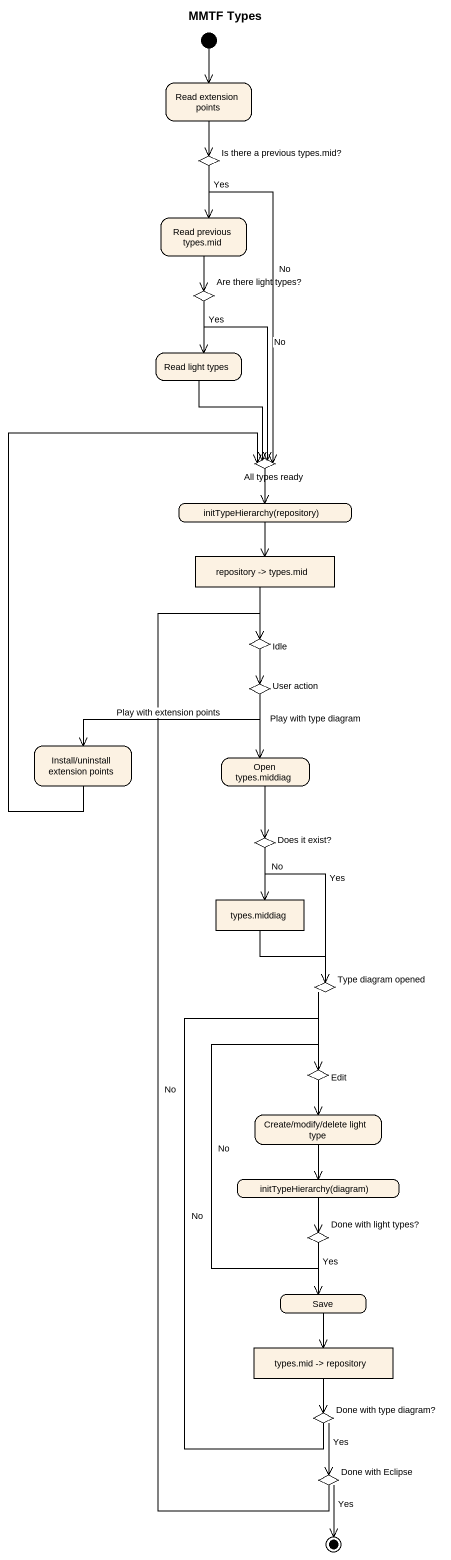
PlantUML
@startuml
title MMTF Types
hide empty description
state "Read extension points" as Read_extension_points
state "Is there a previous types.mid?" as Is_there_a_previous_types <<choice>>
state "Read previous types.mid" as Read_previous_types_mid
state "Are there light types?" as Are_there_light_types <<choice>>
state "Read light types" as Read_light_types
state "All types ready" as All_types_ready <<choice>>
state "initTypeHierarchy(repository)" as initTypeHierarchy_repository
state "repository -> types.mid" as repository_types_mid <<object>>
state Idle <<choice>>
state "User action" as User_action <<choice>>
state "Install/uninstall extension points" as Install_uninstall_extension
state "Open types.middiag" as Open_types_middiag
state "Does it exist?" as Does_it_exist <<choice>>
state "types.middiag" as types_middiag <<object>>
state "Type diagram opened" as Type_diagram_opened <<choice>>
state Edit <<choice>>
state "Create/modify/delete light type" as Create_modify_delete_light
state "initTypeHierarchy(diagram)" as initTypeHierarchy_diagram
state "Done with light types?" as Done_with_light_types <<choice>>
state Save
state "types.mid -> repository" as types_mid_repository <<object>>
state "Done with type diagram?" as Done_with_type_diagram <<choice>>
state "Done with Eclipse" as Done_with_Eclipse <<choice>>
[*] --> Read_extension_points
Read_extension_points --> Is_there_a_previous_types
Is_there_a_previous_types --> Read_previous_types_mid : Yes
Is_there_a_previous_types --> All_types_ready : No
Read_previous_types_mid --> Are_there_light_types
Are_there_light_types --> Read_light_types : Yes
Are_there_light_types --> All_types_ready : No
Read_light_types --> All_types_ready
All_types_ready --> initTypeHierarchy_repository
initTypeHierarchy_repository --> repository_types_mid
repository_types_mid --> Idle
Idle --> User_action
User_action -left-> Install_uninstall_extension : Play with extension points
User_action --> Open_types_middiag : Play with type diagram
Install_uninstall_extension -up-> All_types_ready
Open_types_middiag --> Does_it_exist
Does_it_exist --> types_middiag : No
Does_it_exist --> Type_diagram_opened : Yes
types_middiag --> Type_diagram_opened
Type_diagram_opened --> Edit
Edit --> Create_modify_delete_light
Create_modify_delete_light --> initTypeHierarchy_diagram
initTypeHierarchy_diagram --> Done_with_light_types
Done_with_light_types -up-> Edit : No
Done_with_light_types --> Save : Yes
Save --> types_mid_repository
types_mid_repository --> Done_with_type_diagram
Done_with_type_diagram -up-> Edit : No
Done_with_type_diagram --> Done_with_Eclipse : Yes
Done_with_Eclipse -up-> Idle : No
Done_with_Eclipse --> [*] : Yes
@enduml
